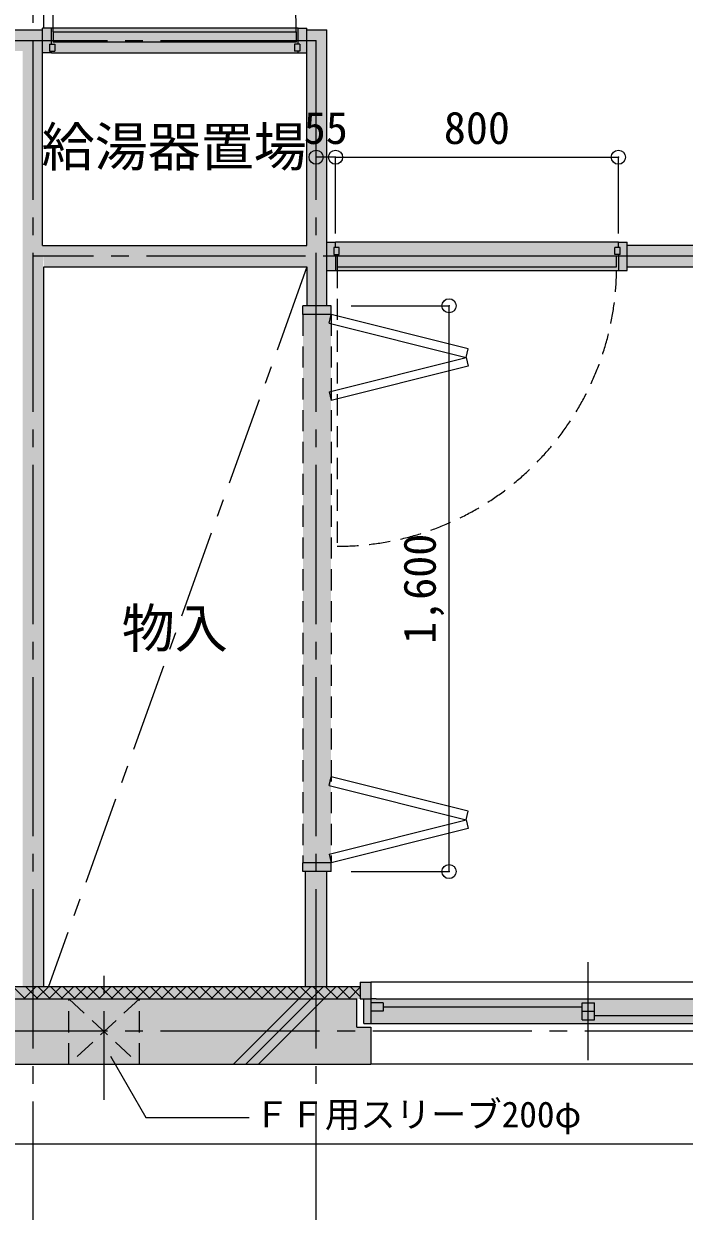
# Model space of a CAD drawing. Units: millimetres at full size, sheet at 1:50. Extents: x -9674 to 9699, y -6794 to 6791.
# Drawn here: x 1995 to 3864, y -3449 to -91 of the extents above; entities that cross this region are included whole.
import ezdxf
from ezdxf.enums import TextEntityAlignment as Align

# ---------------------------------------------------------------- set-up
doc = ezdxf.new("R2010")
doc.units = ezdxf.units.MM
doc.header["$LTSCALE"] = 50
doc.header["$PDMODE"] = 32
doc.header["$PDSIZE"] = 40
for name, pattern in [('CHAIN1', [8, 5, -1, 1, -1]), ('CHAIN2', [12, 9, -1, 1, -1]), ('DASHED1', [1.8, 1.2, -0.6])]:
    doc.linetypes.add(name, pattern=pattern)
for name, color, linetype, lineweight in [('1-0_芯', 7, 'CHAIN2', 9), ('1-1_躯体', 2, 'Continuous', 25), ('1-2_間仕切', 3, 'Continuous', 18), ('1-3_建具', 3, 'Continuous', 18), ('1-6_ﾊﾞﾙｺﾆｰ・階段', 4, 'Continuous', 9), ('1-7_その他', 7, 'DASHED1', 9), ('1-8_ハッチ', 4, 'Continuous', 9), ('1-A_文字', 7, 'Continuous', 9), ('1-B_寸法', 7, 'Continuous', 9), ('1-C_梁', 7, 'DASHED1', 9)]:
    doc.layers.add(name, color=color, linetype=linetype, lineweight=lineweight)
for name, color, linetype in [('4-0', 1, 'Continuous'), ('4-1', 2, 'Continuous'), ('4-2', 4, 'Continuous'), ('4-F', 4, 'Continuous')]:
    doc.layers.add(name, color=color, linetype=linetype)
doc.styles.add('ＭＳ ゴシック', font='')
doc.styles.get('ＭＳ ゴシック').set_extended_font_data('MS Gothic')

msp = doc.modelspace()

# ---------------------------------------------------------------- linework, layer by layer
at = {"layer": '1-0_芯'}
for p, q in [((2022.5, -4188.13), (2022.5, 4241.87)), ((-8417.5, -138.13), (2822.5, -138.13)), ((2822.5, -4188.13), (2822.5, -138.13)), ((8192.5, -748.13), (2022.5, -748.13)), ((-8417.5, -2938.13), (8192.5, -2938.13))]:
    msp.add_line(p, q, dxfattribs=at)
at = {"layer": '1-1_躯体'}
for p, q in [((122.5, -2848.13), (2937.5, -2848.13)), ((2937.5, -2928.13), (2937.5, -2848.13)), ((2977.5, -2928.13), (2977.5, -3033.13)), ((187.5, -3033.13), (2977.5, -3033.13))]:
    msp.add_line(p, q, dxfattribs=at)
msp.add_lwpolyline([(2937.5, -2928.13), (2977.5, -2928.13), (2977.5, -3033.13)], dxfattribs=at)
at = {"layer": '1-2_間仕切'}
for p, q in [((1092.5, -108.13), (2048.5, -108.13)), ((2048.5, -718.13), (2048.5, -108.13)), ((2796.5, -108.13), (2852.5, -108.13)), ((2796.5, -718.13), (2796.5, -108.13)), ((2852.5, -718.13), (2852.5, -108.13)), ((2048.5, -718.13), (2796.5, -718.13)), ((5227.5, -718.13), (3702.5, -718.13)), ((2052.5, -778.13), (2796.5, -778.13)), ((2052.5, -2813.13), (2052.5, -778.13)), ((2796.5, -778.13), (2796.5, -888.13)), ((2852.5, -888.13), (2852.5, -778.13)), ((5227.5, -779.13), (3702.5, -779.13)), ((2792.5, -2813.13), (2792.5, -2488.13)), ((2852.5, -2813.13), (2852.5, -2488.13))]:
    msp.add_line(p, q, dxfattribs=at)
at = {"layer": '1-3_建具', "color": 7, "linetype": 'DASHED1', "lineweight": 9}
for p, q in [((2078.5, -113.13), (2078.5, 574.87)), ((2882.5, -778.13), (2882.5, -1568.13)), ((2785, -913.13), (2785, -2463.13)), ((2865, -913.13), (2865, -2463.13))]:
    msp.add_line(p, q, dxfattribs=at)
at = {"layer": '1-3_建具'}
for p, q in [((2073.5, -103.13), (2048.5, -103.13)), ((2073.5, -148.13), (2073.5, -103.13)), ((2078.5, -113.13), (2078.5, -143.13)), ((2078.5, -113.13), (2766.5, -113.13)), ((2766.5, -113.13), (2766.5, -143.13)), ((2771.5, -103.13), (2796.5, -103.13)), ((2771.5, -148.13), (2771.5, -103.13)), ((2796.5, -113.13), (2796.5, -103.13)), ((2068.5, -148.13), (2068.5, -168.13)), ((2068.5, -148.13), (2083.5, -148.13)), ((2766.5, -143.13), (2078.5, -143.13)), ((2083.5, -148.13), (2083.5, -168.13)), ((2761.5, -148.13), (2761.5, -168.13)), ((2776.5, -148.13), (2761.5, -148.13)), ((2776.5, -148.13), (2776.5, -168.13)), ((2068.5, -168.13), (2083.5, -168.13)), ((2073.5, -173.13), (2073.5, -168.13)), ((2776.5, -168.13), (2761.5, -168.13)), ((2771.5, -173.13), (2771.5, -168.13)), ((2771.5, -173.13), (2796.5, -173.13)), ((2852.5, -788.13), (2852.5, -708.13)), ((2852.5, -708.13), (2877.5, -708.13)), ((2887.5, -723.13), (2872.5, -723.13)), ((2872.5, -723.13), (2872.5, -743.13)), ((2877.5, -723.13), (2877.5, -708.13)), ((2887.5, -743.13), (2887.5, -723.13)), ((3667.5, -743.13), (3667.5, -723.13)), ((3682.5, -723.13), (3667.5, -723.13)), ((3677.5, -708.13), (3702.5, -708.13)), ((3677.5, -723.13), (3677.5, -708.13)), ((3682.5, -743.13), (3682.5, -723.13)), ((2872.5, -743.13), (2887.5, -743.13)), ((2877.5, -743.13), (2877.5, -788.13)), ((2882.5, -748.13), (2882.5, -778.13)), ((3672.5, -748.13), (2882.5, -748.13)), ((3682.5, -743.13), (3667.5, -743.13)), ((3672.5, -778.13), (3672.5, -748.13)), ((3677.5, -743.13), (3677.5, -788.13)), ((2852.5, -788.13), (2877.5, -788.13)), ((2882.5, -778.13), (3672.5, -778.13)), ((2947.5, -2801.13), (2947.5, -2802.16)), ((2947.5, -2801.13), (2947.5, -2848.13)), ((2947.5, -2801.13), (2977.5, -2801.13)), ((2977.5, -2801.13), (2977.5, -2848.13)), ((2947.5, -2848.13), (2977.5, -2848.13)), ((3012.5, -2859.13), (2977.5, -2859.13)), ((3012.5, -2883.13), (2977.5, -2883.13)), ((3012.5, -2859.13), (3012.5, -2883.13)), ((3575, -2871.13), (3012.5, -2871.13)), ((3575, -2907.13), (3575, -2859.13)), ((3575, -2859.13), (3610, -2859.13)), ((3575, -2883.13), (3610, -2883.13)), ((3610, -2907.13), (3610, -2859.13)), ((3575, -2907.13), (3610, -2907.13)), ((3610, -2895.13), (4172.5, -2895.13))]:
    msp.add_line(p, q, dxfattribs=at)
at = {"layer": '1-3_建具', "color": 7, "lineweight": 9}
for p, q in [((2771.5, -103.13), (2073.5, -103.13)), ((2073.5, -173.13), (2771.5, -173.13)), ((3677.5, -708.13), (2877.5, -708.13)), ((2877.5, -788.13), (3677.5, -788.13)), ((2865, -888.13), (2785, -888.13)), ((2865, -913.13), (2865, -888.13)), ((2858.94, -937.38), (2865, -913.13)), ((2858.94, -1131.41), (3246.99, -1034.4)), ((3246.99, -1034.4), (3253.06, -1058.65)), ((3253.06, -1058.65), (2865, -1155.67)), ((2858.94, -1131.41), (2865, -1155.67)), ((2858.94, -2244.85), (2865, -2220.6)), ((2858.94, -2244.85), (3246.99, -2341.86)), ((3253.06, -2317.61), (2865, -2220.6)), ((3246.99, -2341.86), (3253.06, -2317.61)), ((2858.94, -2438.88), (2865, -2463.13)), ((2865, -2463.13), (2785, -2463.13)), ((2785, -2488.13), (2785, -2463.13)), ((2865, -2488.13), (2865, -2463.13)), ((2865, -2488.13), (2785, -2488.13)), ((3592.5, -3021.61), (3592.5, -2744.65)), ((4207.5, -2801.13), (2977.5, -2801.13)), ((2957.5, -2918.13), (2957.5, -2848.13)), ((2977.5, -2848.13), (2977.5, -2918.13)), ((2992.5, -2848.13), (2977.5, -2848.13)), ((2992.5, -2848.13), (4192.5, -2848.13)), ((2957.5, -2918.13), (2992.5, -2918.13)), ((2992.5, -2918.13), (4192.5, -2918.13)), ((4207.5, -3033.13), (2977.5, -3033.13))]:
    msp.add_line(p, q, dxfattribs=at)
at = {"layer": '1-3_建具'}
for points in [[(2073.5, -173.13), (2048.5, -173.13), (2048.5, -103.13)], [(3677.5, -788.13), (3702.5, -788.13), (3702.5, -708.13)]]:
    msp.add_lwpolyline(points, dxfattribs=at)
at = {"layer": '1-3_建具', "color": 7, "lineweight": 9}
for points in [[(2865, -913.13), (2785, -913.13), (2785, -888.13)], [(2858.94, -937.38), (3246.99, -1034.4), (3253.06, -1010.15), (2865, -913.13)], [(2858.94, -2438.88), (3246.99, -2341.86), (3253.06, -2366.12), (2865, -2463.13)]]:
    msp.add_lwpolyline(points, dxfattribs=at)
at = {"layer": '1-3_建具', "color": 7, "linetype": 'DASHED1', "lineweight": 9}
for centre, radius, start, end in [((2078.5, -113.13), 688, 0, 90), ((2882.5, -778.13), 790, 270, 0)]:
    msp.add_arc(centre, radius, start, end, dxfattribs=at)
at = {"layer": '1-6_ﾊﾞﾙｺﾆｰ・階段', "color": 7}
msp.add_line((167.05, -3258.13), (6362.5, -3258.13), dxfattribs=at)
at = {"layer": '1-7_その他', "color": 4, "linetype": 'CHAIN1'}
msp.add_line((2796.5, -778.13), (2065.08, -2813.13), dxfattribs=at)
at = {"layer": '1-7_その他', "linetype": 'CHAIN1'}
msp.add_line((2222.5, -3133.13), (2222.5, -2748.13), dxfattribs=at)
at = {"layer": '1-7_その他'}
for p, q in [((2322.5, -2848.13), (2122.5, -3033.13)), ((2322.5, -3033.13), (2322.5, -2848.13))]:
    msp.add_line(p, q, dxfattribs=at)
msp.add_lwpolyline([(2122.5, -3033.13), (2122.5, -2848.13), (2322.5, -3033.13)], dxfattribs=at)
at = {"layer": '1-8_ハッチ'}
for p, q in [((117.5, -2813.13), (2947.5, -2813.13)), ((1964.6, -2813.13), (1999.6, -2848.13)), ((1995.55, -2848.13), (2030.55, -2813.13)), ((1999.96, -2813.13), (2034.96, -2848.13)), ((2030.91, -2848.13), (2065.91, -2813.13)), ((2035.31, -2813.13), (2070.31, -2848.13)), ((2066.26, -2848.13), (2101.26, -2813.13)), ((2070.67, -2813.13), (2105.67, -2848.13)), ((2101.62, -2848.13), (2136.62, -2813.13)), ((2106.02, -2813.13), (2141.02, -2848.13)), ((2136.97, -2848.13), (2171.97, -2813.13)), ((2141.38, -2813.13), (2176.38, -2848.13)), ((2172.33, -2848.13), (2207.33, -2813.13)), ((2176.73, -2813.13), (2211.73, -2848.13)), ((2207.68, -2848.13), (2242.68, -2813.13)), ((2212.09, -2813.13), (2247.09, -2848.13)), ((2243.04, -2848.13), (2278.04, -2813.13)), ((2247.45, -2813.13), (2282.45, -2848.13)), ((2278.39, -2848.13), (2313.39, -2813.13)), ((2282.8, -2813.13), (2317.8, -2848.13)), ((2313.75, -2848.13), (2348.75, -2813.13)), ((2318.16, -2813.13), (2353.16, -2848.13)), ((2349.1, -2848.13), (2384.1, -2813.13)), ((2353.51, -2813.13), (2388.51, -2848.13)), ((2384.46, -2848.13), (2419.46, -2813.13)), ((2388.87, -2813.13), (2423.87, -2848.13)), ((2419.81, -2848.13), (2454.81, -2813.13)), ((2424.22, -2813.13), (2459.22, -2848.13)), ((2455.17, -2848.13), (2490.17, -2813.13)), ((2459.58, -2813.13), (2494.58, -2848.13)), ((2490.53, -2848.13), (2525.53, -2813.13)), ((2494.93, -2813.13), (2529.93, -2848.13)), ((2525.88, -2848.13), (2560.88, -2813.13)), ((2530.29, -2813.13), (2565.29, -2848.13)), ((2561.24, -2848.13), (2596.24, -2813.13)), ((2565.64, -2813.13), (2600.64, -2848.13)), ((2596.59, -2848.13), (2631.59, -2813.13)), ((2601, -2813.13), (2636, -2848.13)), ((2631.95, -2848.13), (2666.95, -2813.13)), ((2636.35, -2813.13), (2671.35, -2848.13)), ((2667.3, -2848.13), (2702.3, -2813.13)), ((2671.71, -2813.13), (2706.71, -2848.13)), ((2702.66, -2848.13), (2737.66, -2813.13)), ((2707.06, -2813.13), (2742.06, -2848.13)), ((2738.01, -2848.13), (2773.01, -2813.13)), ((2742.42, -2813.13), (2777.42, -2848.13)), ((2773.37, -2848.13), (2808.37, -2813.13)), ((2777.78, -2813.13), (2812.78, -2848.13)), ((2808.72, -2848.13), (2843.72, -2813.13)), ((2813.13, -2813.13), (2848.13, -2848.13)), ((2844.08, -2848.13), (2879.08, -2813.13)), ((2848.49, -2813.13), (2883.49, -2848.13)), ((2879.43, -2848.13), (2914.43, -2813.13)), ((2883.84, -2813.13), (2918.84, -2848.13)), ((2914.79, -2848.13), (2947.5, -2815.42)), ((2919.2, -2813.13), (2947.5, -2841.43)), ((2588.37, -3033.13), (2773.37, -2848.13)), ((2623.72, -3033.13), (2808.72, -2848.13)), ((2659.08, -3033.13), (2844.08, -2848.13))]:
    msp.add_line(p, q, dxfattribs=at)
at = {"layer": '1-A_文字'}
for p, q in [((2240.46, -3010.4), (2340.4, -3183.49)), ((2340.4, -3183.49), (2633.26, -3183.49))]:
    msp.add_line(p, q, dxfattribs=at)
at = {"layer": '1-B_寸法'}
for p, q in [((2877.5, -468.13), (2822.5, -468.13)), ((2877.5, -468.13), (3677.5, -468.13)), ((2877.5, -684.12), (2877.5, -468.13)), ((3677.5, -684.12), (3677.5, -468.13)), ((2921.61, -888.13), (3198.46, -888.13)), ((3198.46, -2488.13), (3198.46, -888.13)), ((2921.61, -2488.13), (3198.46, -2488.13))]:
    msp.add_line(p, q, dxfattribs=at)
at = {"layer": '1-B_寸法', "color": 3}
for p in [(2822.5, -468.13), (2877.5, -468.13), (3677.5, -468.13), (3198.46, -888.13), (3198.46, -2488.13)]:
    msp.add_point(p, dxfattribs=at)
at = {"layer": '1-C_梁'}
msp.add_line((2052.5, -103.13), (2052.5, 736.87), dxfattribs=at)
at = {"layer": '4-0'}
for points in [[(2937.5, -2928.13), (2937.5, -2848.13), (122.5, -2848.13)], [(2937.5, -2928.13), (122.5, -2848.13), (122.5, -2983.13)], [(122.5, -2983.13), (2977.5, -3033.13), (2937.5, -2928.13)], [(2977.5, -3033.13), (2977.5, -2928.13), (2937.5, -2928.13)], [(122.5, -2983.13), (187.5, -3033.13), (2977.5, -3033.13)]]:
    msp.add_solid(points, dxfattribs=at)
at = {"layer": '4-1'}
msp.add_solid([(2957.5, -2848.13), (2957.5, -2918.13), (4227.5, -2848.13), (4227.5, -2918.13)], dxfattribs=at)
at = {"layer": '4-2'}
for points in [[(1092.5, -168.13), (1092.5, -108.13), (2048.5, -108.13)], [(2048.5, -108.13), (1992.5, -168.13), (1092.5, -168.13)], [(2048.5, -108.13), (1992.5, -168.13), (2052.5, -2813.13), (1992.5, -2813.13)], [(2048.5, -173.13), (2048.5, -103.13), (2796.5, -173.13), (2796.5, -103.13)], [(2796.5, -108.13), (2852.5, -108.13), (2852.5, -888.13)], [(2796.5, -108.13), (2852.5, -888.13), (2796.5, -888.13)], [(2048.5, -718.13), (2796.5, -718.13), (2052.5, -778.13)], [(2796.5, -718.13), (2796.5, -778.13), (2052.5, -778.13)], [(2852.5, -788.13), (2852.5, -708.13), (3702.5, -788.13), (3702.5, -708.13)], [(3702.5, -779.13), (3702.5, -718.13), (5227.5, -779.13), (5227.5, -718.13)], [(2785, -2488.13), (2865, -2488.13), (2785, -888.13), (2865, -888.13)], [(2852.5, -2813.13), (2792.5, -2813.13), (2852.5, -2488.13), (2792.5, -2488.13)]]:
    msp.add_solid(points, dxfattribs=at)
at = {"layer": '4-F'}
for points in [[(117.5, -2813.13), (122.5, -2848.13), (2977.5, -2848.13)], [(2977.5, -2848.13), (2947.5, -2813.13), (117.5, -2813.13)], [(2977.5, -2848.13), (2977.5, -2801.13), (2947.5, -2801.13)], [(2977.5, -2848.13), (2947.5, -2801.13), (2947.5, -2813.13)]]:
    msp.add_solid(points, dxfattribs=at)

# ---------------------------------------------------------------- texts
at = {"layer": '1-A_文字', "style": 'ＭＳ ゴシック'}
for s, height, p in [('給湯器置場', 110, (2045.7, -526.42)), ('物入', 110, (2272.5, -1888.13)), ('ＦＦ用スリーブ200φ', 73.31, (2647.37, -3233.43))]:
    msp.add_text(s, height=height, dxfattribs=at).set_placement(p, align=Align.BOTTOM_LEFT)
at = {"layer": '1-B_寸法', "style": 'ＭＳ ゴシック'}
for s, p in [('55', (2787.5, -458.13)), ('800', (3183.75, -458.13))]:
    msp.add_text(s, height=91.64, dxfattribs=at).set_placement(p, align=Align.BOTTOM_LEFT)
msp.add_text('1,600', height=91.64, rotation=90, dxfattribs=at).set_placement((3188.46, -1844.38), align=Align.BOTTOM_LEFT)

doc.saveas('drawing.dxf')
